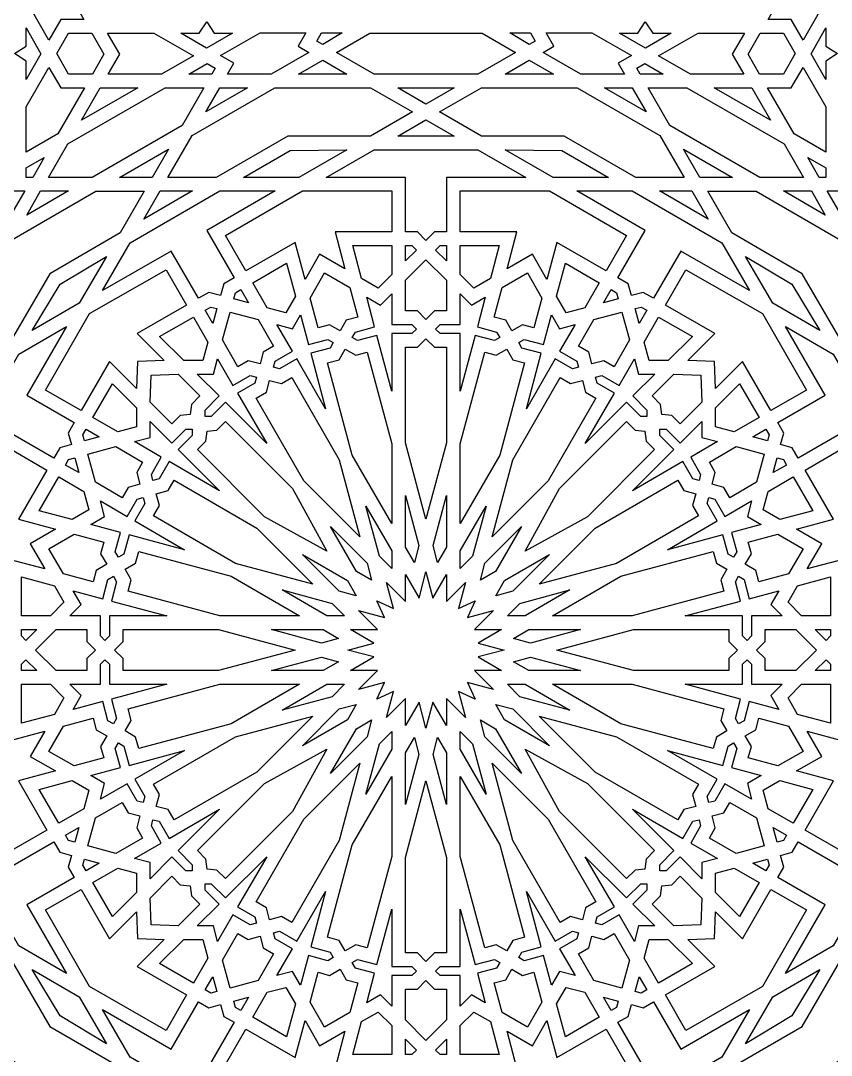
# Model space of a CAD drawing. Extents: x -1022 to 2754, y -1022 to 1022.
# Drawn here: x -214 to 214, y -214 to 332 of the extents above; entities that cross this region are included whole.
import ezdxf

# ---------------------------------------------------------------- set-up
doc = ezdxf.new("R2010")
doc.units = 0
doc.layers.add('LAYER_1', color=18, linetype='CONTINUOUS')

msp = doc.modelspace()

# ---------------------------------------------------------------- linework, layer by layer
at = {"layer": 'LAYER_1'}
for points in [[(-192.09, 353.17), (-180.37, 332.39), (-192.53, 332.39), (-198.77, 321.58), (-210.81, 342.39), (-211.89, 365.79)], [(210.81, 342.39), (198.77, 321.58), (192.53, 332.39), (180.37, 332.39), (192.09, 353.17), (211.89, 365.79)], [(-202.97, 314.39), (-210.82, 300.81), (-210.82, 310.37), (-216.93, 314.41), (-210.81, 318.41), (-210.83, 327.99)], [(-111.59, 325.13), (-101.99, 325.15), (-115.61, 317.29), (-129.21, 325.14), (-119.64, 325.13), (-115.59, 331.23)], [(119.64, 325.13), (129.21, 325.14), (115.61, 317.29), (101.99, 325.15), (111.59, 325.13), (115.59, 331.23)], [(210.81, 318.41), (216.93, 314.41), (210.82, 310.37), (210.82, 300.81), (202.97, 314.39), (210.83, 327.99)], [(-169.76, 314.08), (-175.84, 303.58), (-188.38, 303.58), (-194.62, 314.4), (-188.38, 325.21), (-176.19, 325.21)], [(-122.55, 313.29), (-139.38, 303.58), (-167.51, 303.58), (-161.42, 314.08), (-167.89, 325.21), (-143.49, 325.28)], [(-67.34, 318.35), (-61.67, 315.06), (-81.59, 303.58), (-104.59, 303.58), (-101.27, 309.34), (-108.24, 313.35), (-87.42, 325.4), (-63.41, 325.43)], [(-54.45, 319.2), (-57.52, 320.98), (-55.14, 325.34), (-44.21, 325.37)], [(47.26, 315.06), (27.33, 303.58), (-27.33, 303.58), (-47.26, 315.06), (-29.61, 325.25), (29.61, 325.25)], [(55.14, 325.34), (57.52, 320.98), (54.45, 319.2), (44.21, 325.37)], [(87.42, 325.4), (108.24, 313.35), (101.27, 309.34), (104.59, 303.58), (81.59, 303.58), (61.67, 315.06), (67.34, 318.35), (63.41, 325.43)], [(167.89, 325.21), (161.42, 314.08), (167.51, 303.58), (139.38, 303.58), (122.55, 313.29), (143.49, 325.28)], [(194.62, 314.4), (188.38, 303.58), (175.84, 303.58), (169.76, 314.08), (176.19, 325.21), (188.38, 325.21)], [(-41.74, 303.58), (-67.18, 303.58), (-54.45, 310.92)], [(67.18, 303.58), (41.74, 303.58), (54.45, 310.92)], [(-192.53, 296.37), (-179.99, 296.37), (-194.05, 272.08), (-210.81, 262.4), (-210.81, 286.41), (-198.77, 307.19)], [(-111.12, 306.71), (-112.92, 303.58), (-124.96, 303.58), (-115.33, 309.15)], [(124.96, 303.58), (112.92, 303.58), (111.12, 306.71), (115.33, 309.15)], [(210.81, 286.41), (210.81, 262.4), (194.05, 272.08), (179.99, 296.37), (192.53, 296.37), (198.77, 307.19)], [(-128.57, 276.51), (-175.96, 249.18), (-198.96, 249.18), (-188.76, 266.8), (-137.44, 296.37), (-117.07, 296.37)], [(-181.57, 279.26), (-171.66, 296.37), (-151.89, 296.37)], [(-7.18, 283.66), (-29.23, 270.94), (-72.82, 270.94), (-110.58, 249.18), (-136.05, 249.18), (-123.32, 271.23), (-79.66, 296.37), (-29.23, 296.37)], [(-116.09, 283.69), (-108.74, 296.37), (-94.08, 296.37)], [(0, 287.83), (-14.82, 296.37), (14.82, 296.37)], [(123.32, 271.23), (136.05, 249.18), (110.58, 249.18), (72.82, 270.94), (29.23, 270.94), (7.18, 283.66), (29.23, 296.37), (79.66, 296.37)], [(116.09, 283.69), (94.08, 296.37), (108.74, 296.37)], [(188.76, 266.8), (198.96, 249.18), (175.96, 249.18), (128.57, 276.51), (117.07, 296.37), (137.44, 296.37)], [(181.57, 279.26), (151.89, 296.37), (171.66, 296.37)], [(14.82, 270.94), (-14.82, 270.94), (0, 279.51)], [(-144.38, 249.18), (-161.52, 249.18), (-135.8, 264.02)], [(-66.96, 249.18), (-96.14, 249.18), (-71.58, 263.36), (-41.71, 263.76)], [(52.55, 249.18), (10.79, 249.18), (10.79, 220.4), (4.47, 220.4), (0, 215.89), (-4.47, 220.4), (-10.79, 220.4), (-10.79, 249.18), (-52.55, 249.18), (-27.3, 263.76), (27.3, 263.76)], [(71.58, 263.36), (96.14, 249.18), (66.96, 249.18), (41.71, 263.76)], [(161.52, 249.18), (144.38, 249.18), (135.8, 264.02)], [(-207.3, 249.18), (-210.81, 249.18), (-210.79, 254.14), (-201.22, 259.64)], [(210.79, 254.14), (210.81, 249.18), (207.3, 249.18), (201.22, 259.64)], [(-218, 242), (-211.44, 242), (-222.76, 222.76), (-242, 211.44), (-242, 218), (-249.94, 218), (-238.14, 238.14), (-218, 249.94)], [(238.14, 238.14), (249.94, 218), (242, 218), (242, 211.44), (222.76, 222.76), (211.44, 242), (218, 242), (218, 249.94)], [(-148.52, 241.98), (-161.25, 219.96), (-198.36, 198.36), (-219.96, 161.25), (-241.98, 148.52), (-241.98, 173.98), (-216.99, 216.99), (-173.98, 241.98)], [(-210.46, 229.29), (-203.11, 242), (-188.45, 242)], [(-115.59, 221.19), (-101.14, 196.24), (-106.62, 193.09), (-108.28, 186.89), (-114.42, 188.57), (-119.89, 185.42), (-134.39, 210.33), (-170.56, 189.49), (-155.98, 214.69), (-108.65, 242), (-79.47, 242)], [(-148.78, 227.17), (-140.2, 242), (-123.06, 242)], [(-17.98, 220.4), (-47.95, 220.4), (-42.74, 200.98), (-56.06, 208.65), (-63.74, 195.37), (-68.95, 214.8), (-94.9, 199.84), (-105.73, 218.54), (-65.03, 242), (-17.98, 242)], [(105.73, 218.54), (94.9, 199.84), (68.95, 214.8), (63.74, 195.37), (56.06, 208.65), (42.74, 200.98), (47.95, 220.4), (17.98, 220.4), (17.98, 242), (65.03, 242)], [(155.98, 214.69), (170.56, 189.49), (134.39, 210.33), (119.89, 185.42), (114.42, 188.57), (108.28, 186.89), (106.62, 193.09), (101.14, 196.24), (115.59, 221.19), (79.47, 242), (108.65, 242)], [(148.78, 227.17), (123.06, 242), (140.2, 242)], [(216.99, 216.99), (241.98, 173.98), (241.98, 148.52), (219.96, 161.25), (198.36, 198.36), (161.25, 219.96), (148.52, 241.98), (173.98, 241.98)], [(210.46, 229.29), (188.45, 242), (203.11, 242)], [(-18, 197.99), (-25.16, 190.85), (-33.92, 195.89), (-38.56, 213.19), (-17.98, 213.19)], [(-5.09, 210.85), (-10.78, 205.17), (-10.78, 213.19), (-7.45, 213.19)], [(10.78, 205.17), (5.09, 210.85), (7.45, 213.19), (10.78, 213.19)], [(33.92, 195.89), (25.16, 190.85), (18, 197.99), (17.98, 213.19), (38.56, 213.19)], [(-182.89, 182.89), (-207.51, 168.46), (-192.82, 192.82), (-168.46, 207.51)], [(192.82, 192.82), (207.51, 168.46), (182.89, 182.89), (168.46, 207.51)], [(-68.83, 186.56), (-73.9, 177.8), (-83.67, 180.42), (-91.3, 193.6), (-73.48, 203.88)], [(10.78, 194.99), (10.78, 178.76), (4.47, 178.76), (0, 174.27), (-4.47, 178.76), (-10.78, 178.76), (-10.78, 194.99), (0, 205.79)], [(91.3, 193.6), (83.67, 180.42), (73.9, 177.8), (68.83, 186.56), (73.48, 203.88)], [(-126.21, 181.8), (-152.16, 166.84), (-137.93, 152.62), (-152.1, 152.1), (-152.62, 137.93), (-166.84, 152.16), (-181.8, 126.21), (-200.51, 137.03), (-177.36, 177.36), (-137.03, 200.51)], [(-40.11, 191.15), (-35.9, 175.46), (-42, 173.83), (-45.21, 168.28), (-50.79, 171.49), (-56.89, 169.86), (-61.1, 185.53), (-53.42, 198.82)], [(61.1, 185.53), (56.89, 169.86), (50.79, 171.49), (45.21, 168.28), (42, 173.83), (35.9, 175.46), (40.11, 191.15), (53.42, 198.82)], [(177.36, 177.36), (200.51, 137.03), (181.8, 126.21), (166.84, 152.16), (152.62, 137.93), (152.1, 152.1), (137.93, 152.62), (152.16, 166.84), (126.21, 181.8), (137.03, 200.51)], [(-93.52, 183.05), (-101.28, 185.14), (-100.43, 188.35), (-97.54, 190.01)], [(-17.98, 171.57), (-7.45, 171.57), (-5.09, 169.21), (-7.45, 166.87), (-17.98, 166.87), (-17.98, 136.54), (-25.86, 165.83), (-36.02, 163.11), (-38.91, 164.77), (-37.24, 167.65), (-27.08, 170.37), (-31.27, 186.05), (-23.96, 181.83), (-17.98, 187.79)], [(23.96, 181.83), (31.27, 186.05), (27.08, 170.37), (37.24, 167.65), (38.91, 164.77), (36.02, 163.11), (25.86, 165.83), (17.98, 136.54), (17.98, 166.87), (7.45, 166.87), (5.09, 169.21), (7.45, 171.57), (17.98, 171.57), (17.98, 187.79)], [(100.43, 188.35), (101.28, 185.14), (93.52, 183.05), (97.54, 190.01)], [(-110.26, 179.97), (-112.35, 172.22), (-116.36, 179.16), (-113.48, 180.82)], [(116.36, 179.16), (112.35, 172.22), (110.26, 179.97), (113.48, 180.82)], [(-114.98, 162.38), (-117.61, 152.62), (-127.73, 152.62), (-140.42, 165.29), (-122.6, 175.57)], [(-88.42, 174.24), (-80.3, 160.18), (-85.76, 157.04), (-87.42, 150.84), (-93.65, 152.5), (-99.11, 149.35), (-107.25, 163.52), (-103.28, 178.21)], [(-61.99, 161.04), (-51.82, 163.77), (-48.93, 162.11), (-50.6, 159.23), (-60.77, 156.5), (-52.91, 127.21), (-68.1, 153.48), (-77.22, 148.21), (-80.44, 149.08), (-79.58, 152.29), (-70.44, 157.54), (-78.59, 171.6), (-70.41, 169.42), (-66.2, 176.72)], [(70.41, 169.42), (78.59, 171.6), (70.44, 157.54), (79.58, 152.29), (80.44, 149.08), (77.22, 148.21), (68.1, 153.48), (52.91, 127.21), (60.77, 156.5), (50.6, 159.23), (48.93, 162.11), (51.82, 163.77), (61.99, 161.04), (66.2, 176.72)], [(107.25, 163.52), (99.11, 149.35), (93.65, 152.5), (87.42, 150.84), (85.76, 157.04), (80.3, 160.18), (88.42, 174.24), (103.28, 178.21)], [(140.42, 165.29), (127.73, 152.62), (117.61, 152.62), (114.98, 162.38), (122.6, 175.57)], [(-210.33, 134.39), (-185.42, 119.89), (-188.57, 114.42), (-186.89, 108.28), (-193.09, 106.62), (-196.24, 101.14), (-221.19, 115.59), (-242, 79.47), (-242, 108.65), (-214.69, 155.98), (-189.49, 170.56)], [(214.69, 155.98), (242, 108.65), (242, 79.47), (221.19, 115.59), (196.24, 101.14), (193.09, 106.62), (186.89, 108.28), (188.57, 114.42), (185.42, 119.89), (210.33, 134.39), (189.49, 170.56)], [(4.47, 159.66), (10.78, 159.66), (10.78, 109.3), (0, 69), (-10.78, 109.3), (-10.78, 159.66), (-4.47, 159.66), (0, 164.15)], [(-37.05, 155.39), (-30.96, 157.02), (-17.98, 108.74), (-17.98, 66.63), (-38.89, 102.76), (-51.94, 151.41), (-45.85, 153.05), (-42.63, 158.6)], [(45.85, 153.05), (51.94, 151.41), (38.89, 102.76), (17.98, 66.63), (17.98, 108.74), (30.96, 157.02), (37.05, 155.39), (42.63, 158.6)], [(-101.76, 139.52), (-92.63, 144.77), (-89.42, 143.91), (-90.27, 140.7), (-99.4, 135.44), (-83.95, 108.92), (-105.7, 130.63), (-113.15, 123.18), (-116.47, 123.18), (-116.47, 126.52), (-109.03, 133.95), (-120.53, 145.43), (-112.07, 145.43), (-109.88, 153.57)], [(112.07, 145.43), (120.53, 145.43), (109.03, 133.95), (116.47, 126.52), (116.47, 123.18), (113.15, 123.18), (105.7, 130.63), (83.95, 108.92), (99.4, 135.44), (90.27, 140.7), (89.42, 143.91), (92.63, 144.77), (101.76, 139.52), (109.88, 153.57)], [(-119.23, 133.95), (-123.68, 129.49), (-124.22, 124.22), (-129.49, 123.68), (-133.95, 119.23), (-145.43, 130.71), (-144.9, 144.9), (-130.71, 145.43)], [(-45.7, 100.36), (-34.79, 59.69), (-64.33, 89.2), (-89.56, 132.81), (-84.08, 135.96), (-82.42, 142.16), (-76.21, 140.5), (-70.73, 143.64)], [(76.21, 140.5), (82.42, 142.16), (84.08, 135.96), (89.56, 132.81), (64.33, 89.2), (34.79, 59.69), (45.7, 100.36), (70.73, 143.64)], [(144.9, 144.9), (145.43, 130.71), (133.95, 119.23), (129.49, 123.68), (124.22, 124.22), (123.68, 129.49), (119.23, 133.95), (130.71, 145.43)], [(-152.62, 127.73), (-152.62, 117.61), (-162.38, 114.98), (-175.57, 122.6), (-165.29, 140.42)], [(175.57, 122.6), (162.38, 114.98), (152.62, 117.61), (152.62, 127.73), (165.29, 140.42)], [(-133.95, 109.03), (-126.52, 116.47), (-123.18, 116.47), (-123.18, 113.15), (-130.63, 105.7), (-108.92, 83.95), (-135.44, 99.4), (-140.7, 90.27), (-143.91, 89.42), (-144.77, 92.63), (-139.52, 101.76), (-153.57, 109.88), (-145.43, 112.07), (-145.43, 120.53)], [(-70.3, 85.1), (-52.21, 52.21), (-85.1, 70.3), (-120.44, 105.7), (-115.98, 110.17), (-115.43, 115.43), (-110.17, 115.98), (-105.7, 120.44)], [(110.17, 115.98), (115.43, 115.43), (115.98, 110.17), (120.44, 105.7), (85.1, 70.3), (52.21, 52.21), (70.3, 85.1), (105.7, 120.44)], [(145.43, 112.07), (153.57, 109.88), (139.52, 101.76), (144.77, 92.63), (143.91, 89.42), (140.7, 90.27), (135.44, 99.4), (108.92, 83.95), (130.63, 105.7), (123.18, 113.15), (123.18, 116.47), (126.52, 116.47), (133.95, 109.03), (145.43, 120.53)], [(-172.22, 112.35), (-179.97, 110.26), (-180.82, 113.48), (-179.16, 116.36)], [(180.82, 113.48), (179.97, 110.26), (172.22, 112.35), (179.16, 116.36)], [(-199.84, 94.9), (-214.8, 68.95), (-195.37, 63.74), (-208.65, 56.06), (-200.98, 42.74), (-220.4, 47.95), (-220.4, 17.98), (-242, 17.98), (-242, 65.03), (-218.54, 105.73)], [(-149.35, 99.11), (-152.5, 93.65), (-150.84, 87.42), (-157.04, 85.76), (-160.18, 80.3), (-174.24, 88.42), (-178.21, 103.28), (-163.52, 107.25)], [(178.21, 103.28), (174.24, 88.42), (160.18, 80.3), (157.04, 85.76), (150.84, 87.42), (152.5, 93.65), (149.35, 99.11), (163.52, 107.25)], [(242, 65.03), (242, 17.98), (220.4, 17.98), (220.4, 47.95), (200.98, 42.74), (208.65, 56.06), (195.37, 63.74), (214.8, 68.95), (199.84, 94.9), (218.54, 105.73)], [(-183.05, 93.52), (-190.01, 97.54), (-188.35, 100.43), (-185.14, 101.28)], [(188.35, 100.43), (190.01, 97.54), (183.05, 93.52), (185.14, 101.28)], [(-180.42, 83.67), (-177.8, 73.9), (-186.56, 68.83), (-203.88, 73.48), (-193.6, 91.3)], [(-89.2, 64.33), (-59.69, 34.79), (-100.36, 45.7), (-143.64, 70.73), (-140.5, 76.21), (-142.16, 82.42), (-135.96, 84.08), (-132.81, 89.56)], [(135.96, 84.08), (142.16, 82.42), (140.5, 76.21), (143.64, 70.73), (100.36, 45.7), (59.69, 34.79), (89.2, 64.33), (132.81, 89.56)], [(203.88, 73.48), (186.56, 68.83), (177.8, 73.9), (180.42, 83.67), (193.6, 91.3)], [(-148.21, 77.22), (-153.48, 68.1), (-127.21, 52.91), (-156.5, 60.77), (-159.23, 50.6), (-162.11, 48.93), (-163.77, 51.82), (-161.04, 61.99), (-176.72, 66.2), (-169.42, 70.41), (-171.6, 78.59), (-157.54, 70.44), (-152.29, 79.58), (-149.08, 80.44)], [(-3.7, 55.1), (-6.12, 46.1), (-10.78, 54.17), (-10.78, 81.5)], [(10.78, 54.17), (6.12, 46.1), (3.7, 55.1), (10.78, 81.5)], [(152.29, 79.58), (157.54, 70.44), (171.6, 78.59), (169.42, 70.41), (176.72, 66.2), (161.04, 61.99), (163.77, 51.82), (162.11, 48.93), (159.23, 50.6), (156.5, 60.77), (127.21, 52.91), (153.48, 68.1), (148.21, 77.22), (149.08, 80.44)], [(-17.98, 52.24), (-17.98, 42.93), (-24.59, 49.5), (-31.67, 75.9)], [(24.59, 49.5), (17.98, 42.93), (17.98, 52.24), (31.67, 75.9)], [(-169.86, 56.89), (-171.49, 50.79), (-168.28, 45.21), (-173.83, 42), (-175.46, 35.9), (-191.15, 40.11), (-198.82, 53.42), (-185.53, 61.1)], [(-31.05, 45.79), (-28.64, 36.79), (-36.72, 41.44), (-50.41, 65.11)], [(36.72, 41.44), (28.64, 36.79), (31.05, 45.79), (50.41, 65.11)], [(198.82, 53.42), (191.15, 40.11), (175.46, 35.9), (173.83, 42), (168.28, 45.21), (171.49, 50.79), (169.86, 56.89), (185.53, 61.1)], [(-102.76, 38.89), (-66.63, 17.98), (-108.74, 17.98), (-157.02, 30.96), (-155.39, 37.05), (-158.6, 42.63), (-153.05, 45.85), (-151.41, 51.94)], [(-41.44, 36.72), (-36.79, 28.64), (-45.79, 31.05), (-65.11, 50.41)], [(45.79, 31.05), (36.79, 28.64), (41.44, 36.72), (65.11, 50.41)], [(153.05, 45.85), (158.6, 42.63), (155.39, 37.05), (157.02, 30.96), (108.74, 17.98), (66.63, 17.98), (102.76, 38.89), (151.41, 51.94)], [(-195.89, 33.92), (-190.85, 25.16), (-197.99, 18), (-213.19, 17.98), (-213.19, 38.56)], [(-163.11, 36.02), (-165.83, 25.86), (-136.54, 17.98), (-166.87, 17.98), (-166.87, 7.45), (-169.21, 5.09), (-171.57, 7.45), (-171.57, 17.98), (-187.79, 17.98), (-181.83, 23.96), (-186.05, 31.27), (-170.37, 27.08), (-167.65, 37.24), (-164.77, 38.91)], [(3.65, 27.44), (10.78, 39.78), (10.78, 25.55), (20.87, 35.6), (17.18, 21.86), (25.96, 25.96), (21.86, 17.18), (35.6, 20.87), (25.55, 10.78), (39.78, 10.78), (27.44, 3.65), (41.2, 0), (27.44, -3.65), (39.78, -10.78), (25.55, -10.78), (35.6, -20.87), (21.86, -17.18), (25.96, -25.96), (17.18, -21.86), (20.87, -35.6), (10.78, -25.55), (10.78, -39.78), (3.65, -27.44), (0, -41.2), (-3.65, -27.44), (-10.78, -39.78), (-10.78, -25.55), (-20.87, -35.6), (-17.18, -21.86), (-25.96, -25.96), (-21.86, -17.18), (-35.6, -20.87), (-25.55, -10.78), (-39.78, -10.78), (-27.44, -3.65), (-41.2, 0), (-27.44, 3.65), (-39.78, 10.78), (-25.55, 10.78), (-35.6, 20.87), (-21.86, 17.18), (-25.96, 25.96), (-17.18, 21.86), (-20.87, 35.6), (-10.78, 25.55), (-10.78, 39.78), (-3.65, 27.44), (0, 41.2)], [(167.65, 37.24), (170.37, 27.08), (186.05, 31.27), (181.83, 23.96), (187.79, 17.98), (171.57, 17.98), (171.57, 7.45), (169.21, 5.09), (166.87, 7.45), (166.87, 17.98), (136.54, 17.98), (165.83, 25.86), (163.11, 36.02), (164.77, 38.91)], [(213.19, 17.98), (197.99, 18), (190.85, 25.16), (195.89, 33.92), (213.19, 38.56)], [(-49.5, 24.59), (-42.93, 17.98), (-52.24, 17.98), (-75.9, 31.67)], [(52.24, 17.98), (42.93, 17.98), (49.5, 24.59), (75.9, 31.67)], [(-210.85, 5.09), (-213.19, 7.45), (-213.19, 10.78), (-205.17, 10.78)], [(-178.76, 4.47), (-174.27, 0), (-178.76, -4.47), (-178.76, -10.78), (-194.99, -10.78), (-205.79, 0), (-194.99, 10.78), (-178.76, 10.78)], [(-69, 0), (-109.3, -10.78), (-159.66, -10.78), (-159.66, -4.47), (-164.15, 0), (-159.66, 4.47), (-159.66, 10.78), (-109.3, 10.78)], [(-46.1, 6.12), (-55.1, 3.7), (-81.5, 10.78), (-54.17, 10.78)], [(55.1, 3.7), (46.1, 6.12), (54.17, 10.78), (81.5, 10.78)], [(159.66, 4.47), (164.15, 0), (159.66, -4.47), (159.66, -10.78), (109.3, -10.78), (69, 0), (109.3, 10.78), (159.66, 10.78)], [(205.79, 0), (194.99, -10.78), (178.76, -10.78), (178.76, -4.47), (174.27, 0), (178.76, 4.47), (178.76, 10.78), (194.99, 10.78)], [(213.19, 7.45), (210.85, 5.09), (205.17, 10.78), (213.19, 10.78)], [(-205.17, -10.78), (-213.19, -10.78), (-213.19, -7.45), (-210.85, -5.09)], [(-166.87, -7.45), (-166.87, -17.98), (-136.54, -17.98), (-165.83, -25.86), (-163.11, -36.02), (-164.77, -38.91), (-167.65, -37.24), (-170.37, -27.08), (-186.05, -31.27), (-181.83, -23.96), (-187.79, -17.98), (-171.57, -17.98), (-171.57, -7.45), (-169.21, -5.09)], [(-46.1, -6.12), (-54.17, -10.78), (-81.5, -10.78), (-55.1, -3.7)], [(81.5, -10.78), (54.17, -10.78), (46.1, -6.12), (55.1, -3.7)], [(171.57, -7.45), (171.57, -17.98), (187.79, -17.98), (181.83, -23.96), (186.05, -31.27), (170.37, -27.08), (167.65, -37.24), (164.77, -38.91), (163.11, -36.02), (165.83, -25.86), (136.54, -17.98), (166.87, -17.98), (166.87, -7.45), (169.21, -5.09)], [(213.19, -7.45), (213.19, -10.78), (205.17, -10.78), (210.85, -5.09)], [(-220.4, -47.95), (-200.98, -42.74), (-208.65, -56.06), (-195.37, -63.74), (-214.8, -68.95), (-199.84, -94.9), (-218.54, -105.73), (-242, -65.03), (-242, -17.98), (-220.4, -17.98)], [(-197.99, -18), (-190.85, -25.16), (-195.89, -33.92), (-213.19, -38.56), (-213.19, -17.98)], [(-102.76, -38.89), (-151.41, -51.94), (-153.05, -45.85), (-158.6, -42.63), (-155.39, -37.05), (-157.02, -30.96), (-108.74, -17.98), (-66.63, -17.98)], [(-49.5, -24.59), (-75.9, -31.67), (-52.24, -17.98), (-42.93, -17.98)], [(75.9, -31.67), (49.5, -24.59), (42.93, -17.98), (52.24, -17.98)], [(157.02, -30.96), (155.39, -37.05), (158.6, -42.63), (153.05, -45.85), (151.41, -51.94), (102.76, -38.89), (66.63, -17.98), (108.74, -17.98)], [(213.19, -38.56), (195.89, -33.92), (190.85, -25.16), (197.99, -18), (213.19, -17.98)], [(242, -65.03), (218.54, -105.73), (199.84, -94.9), (214.8, -68.95), (195.37, -63.74), (208.65, -56.06), (200.98, -42.74), (220.4, -47.95), (220.4, -17.98), (242, -17.98)], [(-41.44, -36.72), (-65.11, -50.41), (-45.79, -31.05), (-36.79, -28.64)], [(45.79, -31.05), (65.11, -50.41), (41.44, -36.72), (36.79, -28.64)], [(-173.83, -42), (-168.28, -45.21), (-171.49, -50.79), (-169.86, -56.89), (-185.53, -61.1), (-198.82, -53.42), (-191.15, -40.11), (-175.46, -35.9)], [(-89.2, -64.33), (-132.81, -89.56), (-135.96, -84.08), (-142.16, -82.42), (-140.5, -76.21), (-143.64, -70.73), (-100.36, -45.7), (-59.69, -34.79)], [(-31.05, -45.79), (-50.41, -65.11), (-36.72, -41.44), (-28.64, -36.79)], [(36.72, -41.44), (50.41, -65.11), (31.05, -45.79), (28.64, -36.79)], [(100.36, -45.7), (143.64, -70.73), (140.5, -76.21), (142.16, -82.42), (135.96, -84.08), (132.81, -89.56), (89.2, -64.33), (59.69, -34.79)], [(191.15, -40.11), (198.82, -53.42), (185.53, -61.1), (169.86, -56.89), (171.49, -50.79), (168.28, -45.21), (173.83, -42), (175.46, -35.9)], [(-17.98, -52.24), (-31.67, -75.9), (-24.59, -49.5), (-17.98, -42.93)], [(24.59, -49.5), (31.67, -75.9), (17.98, -52.24), (17.98, -42.93)], [(-159.23, -50.6), (-156.5, -60.77), (-127.21, -52.91), (-153.48, -68.1), (-148.21, -77.22), (-149.08, -80.44), (-152.29, -79.58), (-157.54, -70.44), (-171.6, -78.59), (-169.42, -70.41), (-176.72, -66.2), (-161.04, -61.99), (-163.77, -51.82), (-162.11, -48.93)], [(-3.7, -55.1), (-10.78, -81.5), (-10.78, -54.17), (-6.12, -46.1)], [(10.78, -54.17), (10.78, -81.5), (3.7, -55.1), (6.12, -46.1)], [(163.77, -51.82), (161.04, -61.99), (176.72, -66.2), (169.42, -70.41), (171.6, -78.59), (157.54, -70.44), (152.29, -79.58), (149.08, -80.44), (148.21, -77.22), (153.48, -68.1), (127.21, -52.91), (156.5, -60.77), (159.23, -50.6), (162.11, -48.93)], [(-70.3, -85.1), (-105.7, -120.44), (-110.17, -115.98), (-115.43, -115.43), (-115.98, -110.17), (-120.44, -105.7), (-85.1, -70.3), (-52.21, -52.21)], [(85.1, -70.3), (120.44, -105.7), (115.98, -110.17), (115.43, -115.43), (110.17, -115.98), (105.7, -120.44), (70.3, -85.1), (52.21, -52.21)], [(-45.7, -100.36), (-70.73, -143.64), (-76.21, -140.5), (-82.42, -142.16), (-84.08, -135.96), (-89.56, -132.81), (-64.33, -89.2), (-34.79, -59.69)], [(64.33, -89.2), (89.56, -132.81), (84.08, -135.96), (82.42, -142.16), (76.21, -140.5), (70.73, -143.64), (45.7, -100.36), (34.79, -59.69)], [(-177.8, -73.9), (-180.42, -83.67), (-193.6, -91.3), (-203.88, -73.48), (-186.56, -68.83)], [(-17.98, -108.74), (-30.96, -157.02), (-37.05, -155.39), (-42.63, -158.6), (-45.85, -153.05), (-51.94, -151.41), (-38.89, -102.76), (-17.98, -66.63)], [(10.78, -109.3), (10.78, -159.66), (4.47, -159.66), (0, -164.15), (-4.47, -159.66), (-10.78, -159.66), (-10.78, -109.3), (0, -69)], [(38.89, -102.76), (51.94, -151.41), (45.85, -153.05), (42.63, -158.6), (37.05, -155.39), (30.96, -157.02), (17.98, -108.74), (17.98, -66.63)], [(203.88, -73.48), (193.6, -91.3), (180.42, -83.67), (177.8, -73.9), (186.56, -68.83)], [(-221.19, -115.59), (-196.24, -101.14), (-193.09, -106.62), (-186.89, -108.28), (-188.57, -114.42), (-185.42, -119.89), (-210.33, -134.39), (-189.49, -170.56), (-214.69, -155.98), (-242, -108.65), (-242, -79.47)], [(-157.04, -85.76), (-150.84, -87.42), (-152.5, -93.65), (-149.35, -99.11), (-163.52, -107.25), (-178.21, -103.28), (-174.24, -88.42), (-160.18, -80.3)], [(174.24, -88.42), (178.21, -103.28), (163.52, -107.25), (149.35, -99.11), (152.5, -93.65), (150.84, -87.42), (157.04, -85.76), (160.18, -80.3)], [(242, -108.65), (214.69, -155.98), (189.49, -170.56), (210.33, -134.39), (185.42, -119.89), (188.57, -114.42), (186.89, -108.28), (193.09, -106.62), (196.24, -101.14), (221.19, -115.59), (242, -79.47)], [(-130.63, -105.7), (-123.18, -113.15), (-123.18, -116.47), (-126.52, -116.47), (-133.95, -109.03), (-145.43, -120.53), (-145.43, -112.07), (-153.57, -109.88), (-139.52, -101.76), (-144.77, -92.63), (-143.91, -89.42), (-140.7, -90.27), (-135.44, -99.4), (-108.92, -83.95)], [(135.44, -99.4), (140.7, -90.27), (143.91, -89.42), (144.77, -92.63), (139.52, -101.76), (153.57, -109.88), (145.43, -112.07), (145.43, -120.53), (133.95, -109.03), (126.52, -116.47), (123.18, -116.47), (123.18, -113.15), (130.63, -105.7), (108.92, -83.95)], [(-185.14, -101.28), (-188.35, -100.43), (-190.01, -97.54), (-183.05, -93.52)], [(190.01, -97.54), (188.35, -100.43), (185.14, -101.28), (183.05, -93.52)], [(-99.4, -135.44), (-90.27, -140.7), (-89.42, -143.91), (-92.63, -144.77), (-101.76, -139.52), (-109.88, -153.57), (-112.07, -145.43), (-120.53, -145.43), (-109.03, -133.95), (-116.47, -126.52), (-116.47, -123.18), (-113.15, -123.18), (-105.7, -130.63), (-83.95, -108.92)], [(105.7, -130.63), (113.15, -123.18), (116.47, -123.18), (116.47, -126.52), (109.03, -133.95), (120.53, -145.43), (112.07, -145.43), (109.88, -153.57), (101.76, -139.52), (92.63, -144.77), (89.42, -143.91), (90.27, -140.7), (99.4, -135.44), (83.95, -108.92)], [(-172.22, -112.35), (-179.16, -116.36), (-180.82, -113.48), (-179.97, -110.26)], [(180.82, -113.48), (179.16, -116.36), (172.22, -112.35), (179.97, -110.26)], [(-152.62, -117.61), (-152.62, -127.73), (-165.29, -140.42), (-175.57, -122.6), (-162.38, -114.98)], [(-129.49, -123.68), (-124.22, -124.22), (-123.68, -129.49), (-119.23, -133.95), (-130.71, -145.43), (-144.9, -144.9), (-145.43, -130.71), (-133.95, -119.23)], [(145.43, -130.71), (144.9, -144.9), (130.71, -145.43), (119.23, -133.95), (123.68, -129.49), (124.22, -124.22), (129.49, -123.68), (133.95, -119.23)], [(175.57, -122.6), (165.29, -140.42), (152.62, -127.73), (152.62, -117.61), (162.38, -114.98)], [(-166.84, -152.16), (-152.62, -137.93), (-152.1, -152.1), (-137.93, -152.62), (-152.16, -166.84), (-126.21, -181.8), (-137.03, -200.51), (-177.36, -177.36), (-200.51, -137.03), (-181.8, -126.21)], [(-60.77, -156.5), (-50.6, -159.23), (-48.93, -162.11), (-51.82, -163.77), (-61.99, -161.04), (-66.2, -176.72), (-70.41, -169.42), (-78.59, -171.6), (-70.44, -157.54), (-79.58, -152.29), (-80.44, -149.08), (-77.22, -148.21), (-68.1, -153.48), (-52.91, -127.21)], [(68.1, -153.48), (77.22, -148.21), (80.44, -149.08), (79.58, -152.29), (70.44, -157.54), (78.59, -171.6), (70.41, -169.42), (66.2, -176.72), (61.99, -161.04), (51.82, -163.77), (48.93, -162.11), (50.6, -159.23), (60.77, -156.5), (52.91, -127.21)], [(200.51, -137.03), (177.36, -177.36), (137.03, -200.51), (126.21, -181.8), (152.16, -166.84), (137.93, -152.62), (152.1, -152.1), (152.62, -137.93), (166.84, -152.16), (181.8, -126.21)], [(-17.98, -166.87), (-7.45, -166.87), (-5.09, -169.21), (-7.45, -171.57), (-17.98, -171.57), (-17.98, -187.79), (-23.96, -181.83), (-31.27, -186.05), (-27.08, -170.37), (-37.24, -167.65), (-38.91, -164.77), (-36.02, -163.11), (-25.86, -165.83), (-17.98, -136.54)], [(25.86, -165.83), (36.02, -163.11), (38.91, -164.77), (37.24, -167.65), (27.08, -170.37), (31.27, -186.05), (23.96, -181.83), (17.98, -187.79), (17.98, -171.57), (7.45, -171.57), (5.09, -169.21), (7.45, -166.87), (17.98, -166.87), (17.98, -136.54)], [(-219.96, -161.25), (-198.36, -198.36), (-161.25, -219.96), (-148.52, -241.98), (-173.98, -241.98), (-216.99, -216.99), (-241.98, -173.98), (-241.98, -148.52)], [(-114.98, -162.38), (-122.6, -175.57), (-140.42, -165.29), (-127.73, -152.62), (-117.61, -152.62)], [(-93.65, -152.5), (-87.42, -150.84), (-85.76, -157.04), (-80.3, -160.18), (-88.42, -174.24), (-103.28, -178.21), (-107.25, -163.52), (-99.11, -149.35)], [(107.25, -163.52), (103.28, -178.21), (88.42, -174.24), (80.3, -160.18), (85.76, -157.04), (87.42, -150.84), (93.65, -152.5), (99.11, -149.35)], [(140.42, -165.29), (122.6, -175.57), (114.98, -162.38), (117.61, -152.62), (127.73, -152.62)], [(241.98, -173.98), (216.99, -216.99), (173.98, -241.98), (148.52, -241.98), (161.25, -219.96), (198.36, -198.36), (219.96, -161.25), (241.98, -148.52)], [(-182.89, -182.89), (-168.46, -207.51), (-192.82, -192.82), (-207.51, -168.46)], [(-42, -173.83), (-35.9, -175.46), (-40.11, -191.15), (-53.42, -198.82), (-61.1, -185.53), (-56.89, -169.86), (-50.79, -171.49), (-45.21, -168.28)], [(50.79, -171.49), (56.89, -169.86), (61.1, -185.53), (53.42, -198.82), (40.11, -191.15), (35.9, -175.46), (42, -173.83), (45.21, -168.28)], [(192.82, -192.82), (168.46, -207.51), (182.89, -182.89), (207.51, -168.46)], [(-110.26, -179.97), (-113.48, -180.82), (-116.36, -179.16), (-112.35, -172.22)], [(4.47, -178.76), (10.78, -178.76), (10.78, -194.99), (0, -205.79), (-10.78, -194.99), (-10.78, -178.76), (-4.47, -178.76), (0, -174.27)], [(116.36, -179.16), (113.48, -180.82), (110.26, -179.97), (112.35, -172.22)], [(-68.83, -186.56), (-73.48, -203.88), (-91.3, -193.6), (-83.67, -180.42), (-73.9, -177.8)], [(83.67, -180.42), (91.3, -193.6), (73.48, -203.88), (68.83, -186.56), (73.9, -177.8)], [(-114.42, -188.57), (-108.28, -186.89), (-106.62, -193.09), (-101.14, -196.24), (-115.59, -221.19), (-79.47, -242), (-108.65, -242), (-155.98, -214.69), (-170.56, -189.49), (-134.39, -210.33), (-119.89, -185.42)], [(-97.54, -190.01), (-100.43, -188.35), (-101.28, -185.14), (-93.52, -183.05)], [(134.39, -210.33), (170.56, -189.49), (155.98, -214.69), (108.65, -242), (79.47, -242), (115.59, -221.19), (101.14, -196.24), (106.62, -193.09), (108.28, -186.89), (114.42, -188.57), (119.89, -185.42)], [(101.28, -185.14), (100.43, -188.35), (97.54, -190.01), (93.52, -183.05)], [(-18, -197.99), (-17.98, -213.19), (-38.56, -213.19), (-33.92, -195.89), (-25.16, -190.85)], [(33.92, -195.89), (38.56, -213.19), (17.98, -213.19), (18, -197.99), (25.16, -190.85)], [(-56.06, -208.65), (-42.74, -200.98), (-47.95, -220.4), (-17.98, -220.4), (-17.98, -242), (-65.03, -242), (-105.73, -218.54), (-94.9, -199.84), (-68.95, -214.8), (-63.74, -195.37)], [(68.95, -214.8), (94.9, -199.84), (105.73, -218.54), (65.03, -242), (17.98, -242), (17.98, -220.4), (47.95, -220.4), (42.74, -200.98), (56.06, -208.65), (63.74, -195.37)], [(-5.09, -210.85), (-7.45, -213.19), (-10.78, -213.19), (-10.78, -205.17)], [(10.78, -213.19), (7.45, -213.19), (5.09, -210.85), (10.78, -205.17)]]:
    msp.add_lwpolyline(points, close=True, dxfattribs=at)

doc.saveas('drawing.dxf')
